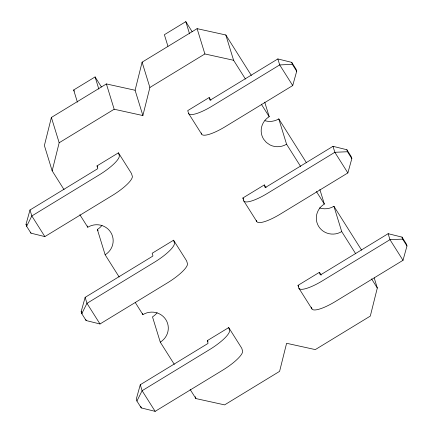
<?xml version="1.0" encoding="UTF-8"?>
<svg xmlns="http://www.w3.org/2000/svg" width="433" height="433" viewBox="0 0 433 433"><rect width="100%" height="100%" fill="white"/><g stroke="black" fill="none" stroke-linecap="round" stroke-linejoin="round"><path stroke-width="0.65" d="M52.166 170.835L59.169 142.755L114.171 109.24L142.879 115.557L135.096 90.253L106.388 83.937L51.386 117.451L44.383 145.537L52.166 170.835L64.035 189.643M135.096 90.253L142.1 62.173L197.102 28.654L225.815 34.976L251.346 75.434M142.879 115.557L149.883 87.477L142.1 62.173M374.199 277.883L377.311 287.999L370.307 316.085L315.305 349.599L286.597 343.282L279.594 371.362L224.592 404.882L195.878 398.56L190.125 389.446M26.023 224.294L29.996 209.983L97.452 168.859L97.798 168.442L97.014 165.893L118.442 152.833L131.464 173.476L132.346 176.339A25.699 6.181 -32.3 0 1 112.266 195.527L44.859 236.602L30.976 233.171L26.635 226.291L26.023 224.294L26.689 225.355M81.16 311.673L85.139 297.357L152.595 256.239L152.936 255.816L152.151 253.267L173.584 240.212L186.607 260.85L187.489 263.713A25.699 6.181 -32.3 0 1 167.403 282.901L100.001 323.976L86.118 320.544L81.777 313.665L81.16 311.673L82.167 313.259M140.276 384.731L136.303 399.047L136.915 401.039L141.255 407.918L155.144 411.35L222.546 370.275A25.699 6.181 -32.3 0 0 242.632 351.087L241.749 348.224L228.721 327.586L207.293 340.647L208.078 343.19L207.732 343.613L140.276 384.731L142.116 390.712L155.144 411.35M292.724 85.555L296.697 71.245L296.085 69.253L291.745 62.374L277.856 58.942L210.395 100.034L209.94 100.099L209.155 97.555L187.727 110.615L188.609 113.478L201.637 134.116A25.699 6.181 -32.3 0 0 225.317 126.631L292.724 85.555L279.696 64.918L277.856 58.942M347.861 172.935L351.84 158.619L351.223 156.627L346.882 149.748L332.999 146.316L265.537 187.413L265.083 187.478L264.298 184.929L242.87 197.989L243.752 200.852L256.774 221.49A25.699 6.181 -32.3 0 0 280.46 214.01L347.861 172.935L334.839 152.292L332.999 146.316M403.004 260.309L406.977 245.993L406.365 244.001L402.024 237.122L388.141 233.69L320.674 274.787L320.22 274.852L319.44 272.303L298.012 285.363L298.889 288.226L311.917 308.864A25.699 6.181 -32.3 0 0 335.597 301.384L403.004 260.309L389.976 239.666L388.141 233.69M26.635 226.291L31.836 215.959L99.238 174.883A25.699 6.181 -32.3 0 0 119.324 155.696L118.442 152.833M81.777 313.665L86.973 303.333L154.381 262.263A25.699 6.181 -32.3 0 0 174.461 243.075L173.584 240.212M136.915 401.039L142.116 390.712L209.523 349.637A25.699 6.181 -32.3 0 0 229.604 330.449L228.721 327.586M77.404 102.161L73.659 89.988L95.092 76.933L101.425 86.973M192.144 31.69L185.806 21.65L164.378 34.71L167.923 46.239M149.883 87.477L204.885 53.957L233.598 60.274L245.468 79.082M296.697 71.245L292.356 64.365L279.696 64.918L212.294 105.993A25.699 6.181 -32.3 0 1 188.609 113.478M351.84 158.619L347.493 151.739L334.839 152.292L267.432 193.367A25.699 6.181 -32.3 0 1 243.752 200.852M406.977 245.993L402.636 239.113L389.976 239.666L322.574 280.741A25.699 6.181 -32.3 0 1 298.889 288.226M264.942 120.726A16.763 16.238 -17.1 0 0 278.782 118.907L306.483 162.803M319.489 207.91A16.763 16.238 -17.1 0 0 333.924 206.287L361.615 250.16M261.288 104.153L269.202 116.694A16.763 16.238 -17.1 0 0 263.6 139.155L266.333 142.419L269.856 144.871A16.763 16.238 -17.1 0 0 286.57 144.211L300.599 166.445M316.426 191.527L324.344 204.067A16.763 16.238 -17.1 0 0 318.737 226.529A16.763 16.238 -17.1 0 0 341.707 231.585L355.731 253.808M371.557 278.884L377.311 287.999M209.155 97.555L210.92 100.342M264.298 184.929L266.057 187.716M319.44 272.303L321.199 275.096M242.87 197.989L243.573 199.104M298.012 285.363L298.716 286.478M73.659 89.988L74.368 91.103M97.014 165.893L97.717 167.008M207.293 340.647L207.997 341.761M101.972 225.339A16.763 16.238 -17.1 0 1 97.349 229.468L98.069 230.61M79.856 214.714L87.769 227.255A16.763 16.238 -17.1 0 1 110.74 232.304A16.763 16.238 -17.1 0 1 105.138 254.772L119.167 277.006M135.356 302.656L142.906 314.629A16.763 16.238 -17.1 0 1 165.877 319.684A16.763 16.238 -17.1 0 1 160.275 342.146L174.299 364.37M44.859 236.602L31.836 215.959L29.996 209.983M100.001 323.976L86.973 303.333L85.139 297.357M402.024 237.122L402.636 239.113M346.882 149.748L347.493 151.739M291.745 62.374L292.356 64.365M333.924 206.287L341.707 231.585M319.868 189.519L324.344 204.067M278.782 118.907L286.57 144.211M264.725 102.145L269.202 116.694M311.387 307.149L311.917 308.864M225.815 34.976L233.598 60.274M256.423 220.348L256.774 221.49M197.102 28.654L204.885 53.957M185.806 21.65L189.551 33.823M201.28 132.969L201.637 134.116M106.388 83.937L114.171 109.24M195.294 396.666L195.878 398.56M95.092 76.933L98.832 89.101M160.275 342.146L152.492 316.848A16.763 16.238 -17.1 0 0 157.109 312.718M142.522 313.362L142.906 314.629M97.349 229.468L105.138 254.772M87.379 225.988L87.769 227.255M140.801 406.425L141.255 407.918M51.386 117.451L59.169 142.755M85.81 319.549L86.118 320.544M30.673 232.175L30.976 233.171"/></g></svg>
